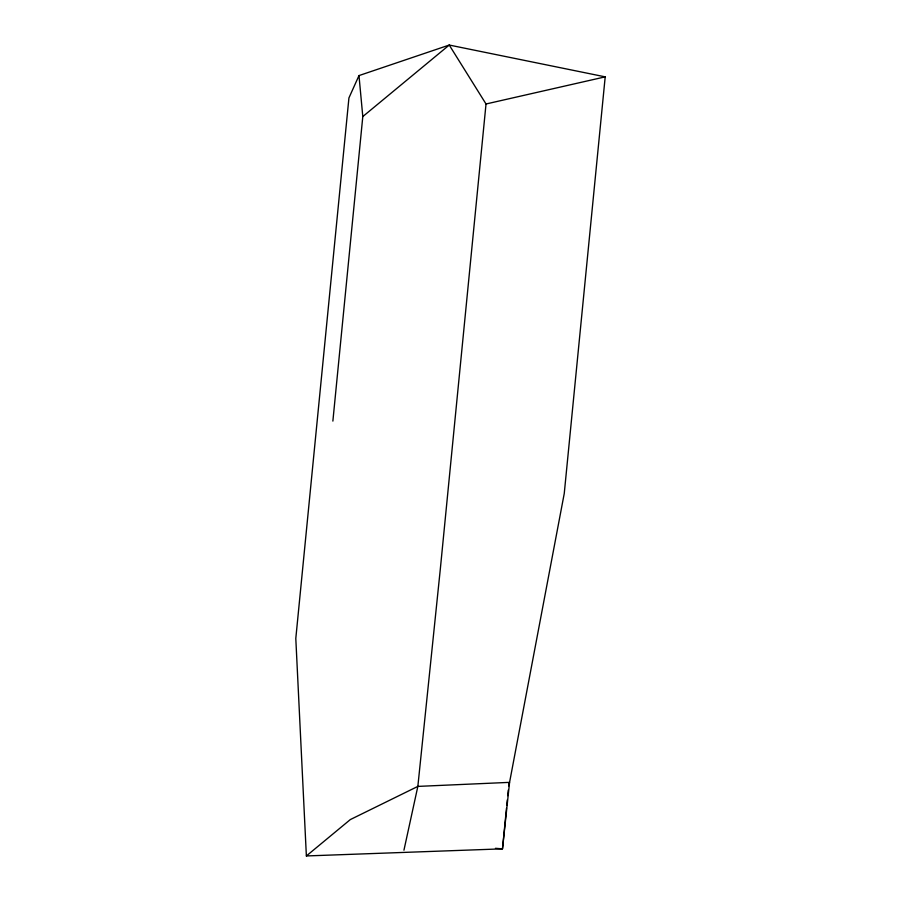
<?xml version="1.0" encoding="UTF-8"?>
<svg xmlns="http://www.w3.org/2000/svg" width="901" height="901" viewBox="0 0 901 901"><rect width="100%" height="100%" fill="white"/><g stroke="black" fill="none" stroke-linecap="round" stroke-linejoin="round"><path stroke-width="1.35" d="M332.874 421.094L362.799 116.567L358.981 75.583L449.239 45.05L605.202 76.855L564.251 493.5L509.572 782.361L502.488 848.843L306.374 855.95L295.798 638.471L348.935 97.905L358.981 75.583M362.799 116.567L449.239 45.05L486.022 103.987L440.285 569.387L417.85 786.404L403.941 850.206M506.475 808.276L502.488 848.843L495.46 848.303M506.745 805.483L507.297 799.885M507.702 795.696L508.254 790.098M508.671 785.897L508.941 783.104M306.374 855.95L350.331 819.572L417.85 786.404L509.572 782.361M486.022 103.987L605.202 76.855"/></g></svg>
